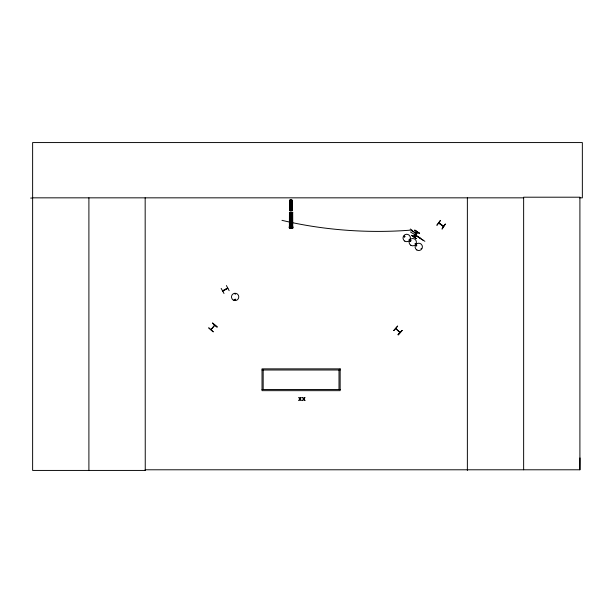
<?xml version="1.0" encoding="UTF-8"?>
<svg xmlns="http://www.w3.org/2000/svg" width="613" height="613" viewBox="0 0 613 613"><rect width="100%" height="100%" fill="white"/><g stroke="black" fill="none" stroke-linecap="round" stroke-linejoin="round"><path stroke-width="0.92" d="M227.821 288.248L222.68 291.098L227.768 288.24M579.484 197.838L582.35 197.838L582.35 142.568L32.627 142.568L32.627 470.432L145.25 470.432L145.174 469.788L579.906 469.788L579.99 457.934M399.883 332.568L395.814 328.629M399.737 332.07L400.028 332.353M234.572 299.65C236.043 297.933 235.446 301.343 234.626 299.788M235.43 293.872L234.825 293.788L235.392 294.018M234.741 299.65C235.913 298.355 235.124 301.144 234.833 299.473M438.824 223.094L443.521 226.519M439.421 223.247L438.893 222.864M443.03 226.235L443.62 226.297M403.998 236.518C405.331 235.308 404.128 238.036 404.151 236.273M404.955 236.549C403.231 238.35 404.45 234.396 404.841 236.81M410.089 240.633C410.787 242.173 410.825 239.308 410.089 240.817M410.932 240.886C409.905 238.664 409.829 242.779 410.94 240.61M415.882 245.269C416.809 247.338 417.208 243.905 415.982 245.154M416.051 245.323C417.085 246.847 416.388 243.905 416.173 245.675M421.667 248.472L421.039 248.533L421.629 248.395M222.573 290.83L227.584 288.041M211.01 329.679L211.523 329.403M396.358 328.836L395.891 328.376M291.298 227.369L290.838 227.369L291.298 227.392L290.891 228.036M415.154 243.553L415.499 244.043L415.216 243.507M214.788 325.35L211.064 329.564M214.305 325.488L214.657 325.089M410.626 228.956L409.859 230.197A210.251 102.624 2.5 0 1 281.957 220.32M410.971 230.879L411.737 229.637M413.446 236.518L416.541 231.538M416.725 231.653L413.691 236.664L416.794 231.699M417.346 232.036L414.311 237.047L417.422 232.082M414.557 237.2L417.629 232.204M419.568 233.4L414.733 230.074L419.576 233.392M423.031 240.166L414.978 234.932L424.878 241.315M436.839 225.117L440.326 220.412M437.038 225.262L440.502 220.542M443.567 226.266L438.732 223.078M445.36 224.105L442.088 228.971M442.065 228.956L445.291 224.051M211.048 329.625L214.596 325.135M398.212 334.867L402.067 330.438L398.197 334.844M398.006 334.667L402.12 330.491M415.369 234.02L415.875 234.281L415.537 234.748M224.013 293.489L221.155 288.378M229.162 290.7L226.389 285.543M409.323 239.239L409.147 239.829L409.469 239.308M30.65 198.068L32.627 198.06M32.627 197.838L523.64 197.838M289.941 201.194L291.895 201.194M289.941 201.915L291.895 201.915M289.941 202.987L291.895 202.987M289.941 203.945L291.895 203.945M289.941 205.018L291.895 205.018M289.941 209.623L291.895 209.623M289.612 209.93L292.217 209.93M289.612 210.006L292.217 210.006M292.049 210.696L289.788 210.703L289.796 200.122L292.049 200.114L292.049 210.696L291.911 200.114M289.382 212.389L292.769 212.374M289.612 213.998L292.539 213.998M289.612 215.071L292.539 215.071M289.612 216.68L292.539 216.68M289.604 218.113L292.531 218.113M289.604 219.722L292.531 219.722M289.612 226.626L292.539 226.626M289.121 227.086L293.029 227.086M289.121 227.208L293.029 227.208M292.769 228.243L289.382 228.251L289.451 212.389M290.838 228.266L291.298 228.266M262.027 369.999L340.146 369.999M262.027 389.531L340.146 389.531M439.031 222.887L443.567 226.297M414.595 230.296L419.591 233.369M411.438 230.12L415.422 232.955L411.262 230.396M415.553 232.748L416.786 233.507M415.468 232.886L416.702 233.645M415.43 233.913L415.982 234.258M415.3 234.12L415.859 234.465M415.216 234.258L415.775 234.603M415.093 234.465L415.645 234.81M410.541 232.02L420.311 238.028M212.473 323.296L217.079 326.913M400.051 332.422L395.745 328.56M579.906 469.788L579.906 197.202L523.64 197.202L523.64 469.788M467.367 197.838L467.367 470.432M339.004 369.999L339.004 389.531M292.692 212.374L292.753 228.243M292.309 212.374L292.309 228.243M292.186 212.374L292.194 228.243M292.125 212.374L292.125 228.243M291.964 212.374L291.941 228.243M291.872 200.114L291.895 210.696M291.811 213.309L291.811 228.243M291.742 200.114L291.742 210.696M291.75 213.309L291.734 228.243M291.619 200.114L291.367 210.696M291.52 228.243L290.623 228.243M291.213 210.696L290.616 210.696M290.478 200.122L290.424 210.703M290.409 213.316L290.393 228.251M290.317 200.122L290.34 210.703M290.34 213.316L290.34 228.251M290.179 200.122L290.217 210.703M290.21 212.389L290.179 228.251M290.049 200.122L290.095 210.703M290.026 213.316L290.026 228.251M289.918 200.122L289.957 210.703M289.964 213.316L289.949 228.251M289.842 213.316L289.773 228.251M289.612 212.389L289.642 228.251M289.581 212.389L289.581 228.251M263.169 369.999L263.169 389.531M145.166 197.838L145.25 470.432M88.9 197.838L88.9 470.432M290.493 204.367C291.029 206.022 291.788 203.194 290.493 204.367M290.439 218.749C291.236 221.232 292.378 216.994 290.439 218.749M300.768 397.469L300.018 398.68L298.815 397.469L299.765 399.017L298.784 400.565L299.995 399.324L301.221 400.565L300.247 398.994L301.221 397.469L300.768 397.469M304.569 397.469L303.826 398.68L302.615 397.469L303.565 399.017L302.584 400.565L303.795 399.324L305.021 400.565L304.048 398.994L305.021 397.469L304.569 397.469M411.507 235.323L416.342 238.649L411.499 235.331M208.795 327.917L213.201 331.794L208.795 327.917M212.65 323.074L217.033 326.974L212.65 323.074M397.63 326.124L393.784 330.553L397.63 326.124M340.146 368.857L262.027 368.857L262.027 390.665L340.146 390.665L340.146 368.857M292.539 228.243L292.531 212.374L292.508 228.243M233.308 300.086A3.663 3.663 0 0 0 238.794 296.914A3.663 3.663 0 0 0 233.308 293.742A3.663 3.663 0 0 0 233.308 300.086M404.779 241.124A3.709 3.709 0 0 0 410.426 238.066A3.709 3.709 0 0 0 404.963 234.702A3.709 3.709 0 0 0 404.779 241.124M410.848 245.284A3.655 3.655 0 0 0 416.411 242.273A3.655 3.655 0 0 0 411.024 238.955A3.655 3.655 0 0 0 410.848 245.284M416.848 249.981A3.655 3.655 0 0 0 422.411 246.97A3.655 3.655 0 0 0 417.024 243.652A3.655 3.655 0 0 0 416.848 249.981"/></g></svg>
